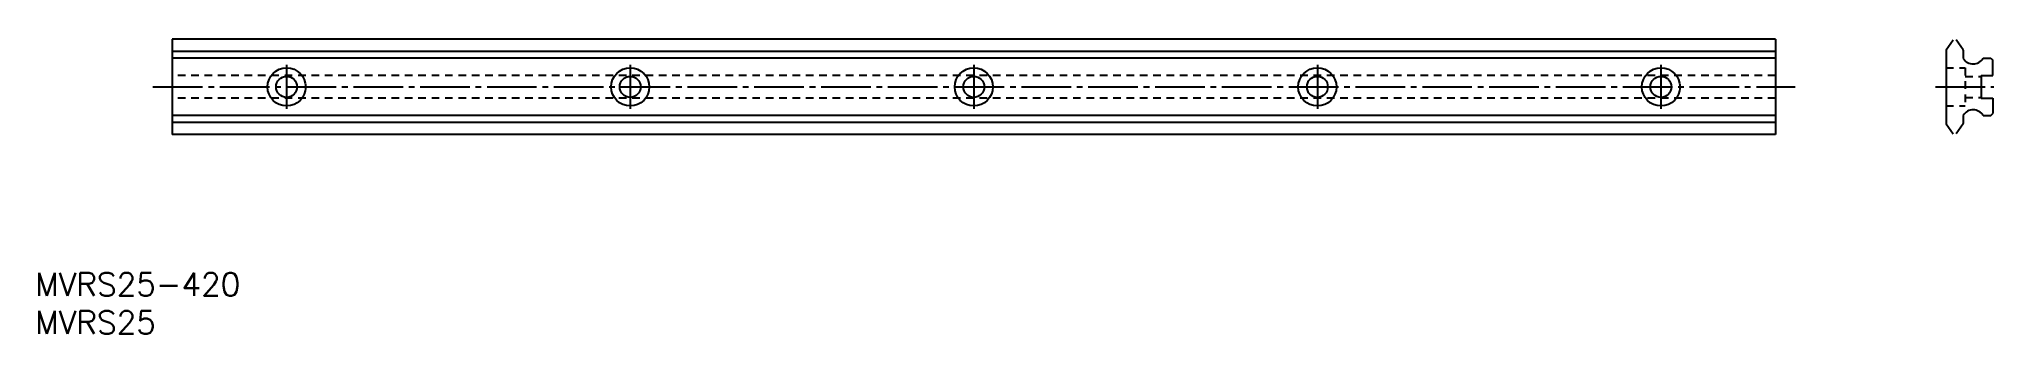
# Model space of a CAD drawing. Extents: x 77 to 589, y 150 to 228.
import ezdxf

# ---------------------------------------------------------------- set-up
doc = ezdxf.new("R2010")
doc.units = 0
doc.linetypes.add('CENTER', pattern=[17.5, 13, -1.5, 1.5, -1.5])
doc.linetypes.add('DASHED', pattern=[3.5, 2, -1.5])
doc.layers.get('0').update_dxf_attribs({"linetype": 'CONTINUOUS'})
doc.layers.add('CENTER', color=1, linetype='CENTER')
doc.styles.get("Standard").update_dxf_attribs({"font": 'txt.shx', "bigfont": '@extfont2.shx'})

msp = doc.modelspace()

# ---------------------------------------------------------------- linework, layer by layer
at = {"color": 7, "linetype": 'CONTINUOUS'}
for p, q in [((111.4, 227.58), (111.4, 202.58)), ((531.4, 227.58), (111.4, 227.58)), ((531.4, 227.58), (531.4, 202.58)), ((576.09, 224.76), (577.91, 227.37)), ((580.55, 224.76), (578.73, 227.37)), ((531.4, 224.36), (111.4, 224.36)), ((531.4, 222.58), (111.4, 222.58)), ((576.07, 224.7), (576.07, 205.45)), ((580.57, 224.7), (580.57, 222.6)), ((585.82, 222.58), (587.82, 222.58)), ((587.82, 222.58), (588.32, 222.08)), ((588.32, 218.08), (588.32, 222.08)), ((585.32, 218.08), (585.32, 212.08)), ((585.32, 218.08), (588.32, 218.08)), ((585.32, 212.08), (588.32, 212.08)), ((588.32, 212.08), (588.32, 208.08)), ((531.4, 207.58), (111.4, 207.58)), ((531.4, 205.79), (111.4, 205.79)), ((576.09, 205.39), (577.91, 202.79)), ((580.55, 205.39), (578.73, 202.79)), ((580.57, 207.55), (580.57, 205.45)), ((585.82, 207.58), (587.82, 207.58)), ((587.82, 207.58), (588.32, 208.08)), ((531.4, 202.58), (111.4, 202.58))]:
    msp.add_line(p, q, dxfattribs=at)
at = {"color": 3, "linetype": 'DASHED'}
for p, q in [((531.4, 218.08), (111.4, 218.08)), ((576.07, 220.08), (581.07, 220.08)), ((581.07, 220.08), (581.07, 210.08)), ((581.07, 217.83), (585.32, 217.83)), ((531.4, 212.08), (111.4, 212.08)), ((576.07, 210.08), (581.07, 210.08)), ((581.07, 212.33), (585.32, 212.33))]:
    msp.add_line(p, q, dxfattribs=at)
at = {"color": 7, "linetype": 'CONTINUOUS'}
for centre, radius in [((141.4, 215.08), 5), ((141.4, 215.08), 2.75), ((231.4, 215.08), 5), ((231.4, 215.08), 2.75), ((321.4, 215.08), 5), ((321.4, 215.08), 2.75), ((411.4, 215.08), 5), ((411.4, 215.08), 2.75), ((501.4, 215.08), 5), ((501.4, 215.08), 2.75)]:
    msp.add_circle(centre, radius, dxfattribs=at)
for centre, radius, start, end in [((576.17, 224.7), 0.1, 145, 180), ((580.47, 224.7), 0.1, 0, 35), ((580.67, 222.6), 0.1, 180, 211.0364), ((583.19, 224.12), 3.05, 211.0364, 329.4898), ((576.17, 205.45), 0.1, 180, 215), ((580.47, 205.45), 0.1, 325, 0), ((580.67, 207.55), 0.1, 148.9636, 180), ((583.19, 206.03), 3.05, 30.5102, 148.9636)]:
    msp.add_arc(centre, radius, start, end, dxfattribs=at)
at = {"layer": 'CENTER', "color": 1, "linetype": 'CENTER'}
for p, q in [((141.4, 220.83), (141.4, 209.33)), ((231.4, 220.83), (231.4, 209.33)), ((321.4, 220.83), (321.4, 209.33)), ((411.4, 220.83), (411.4, 209.33)), ((501.4, 220.83), (501.4, 209.33)), ((106.4, 215.08), (536.59, 215.08)), ((573.32, 215.08), (588.62, 215.08))]:
    msp.add_line(p, q, dxfattribs=at)

# ---------------------------------------------------------------- texts
for s, p in [('MVRS25-420', (75.54, 160.39)), ('MVRS25', (75.54, 150.43))]:
    msp.add_text(s, height=6).set_placement(p)

doc.saveas('drawing.dxf')
